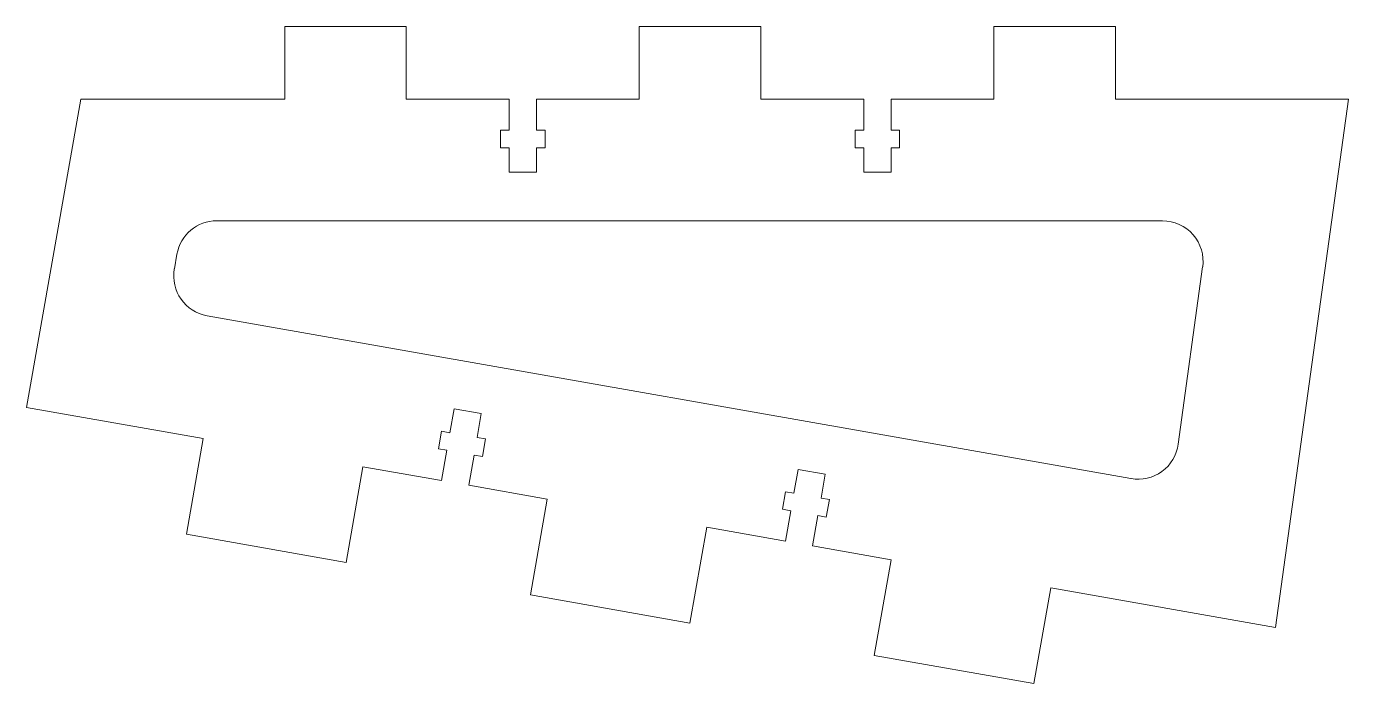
# Model space of a CAD drawing. Header units: millimetres. Extents: x -83 to 80, y -72 to 9.
import ezdxf

# ---------------------------------------------------------------- set-up
doc = ezdxf.new("R2010")
doc.units = ezdxf.units.MM

msp = doc.modelspace()

# ---------------------------------------------------------------- linework, layer by layer
at = {"color": 7, "linetype": 'Continuous', "lineweight": 15}
for p, q in [((-51.25, 9), (-51.25, 0)), ((-36.25, 9), (-51.25, 9)), ((-36.25, 0), (-36.25, 9)), ((-7.5, 9), (-7.5, 0)), ((7.5, 9), (-7.5, 9)), ((7.5, 0), (7.5, 9)), ((36.25, 9), (36.25, 0)), ((51.25, 9), (36.25, 9)), ((51.25, 0), (51.25, 9)), ((-76.4, 0), (-83.11, -38.04)), ((-51.25, 0), (-76.4, 0)), ((-23.57, 0), (-36.25, 0)), ((-23.57, 0), (-23.57, -3.8)), ((-20.18, -3.8), (-20.18, 0)), ((-7.5, 0), (-20.18, 0)), ((20.18, 0), (7.5, 0)), ((20.18, 0), (20.18, -3.8)), ((36.25, 0), (23.57, 0)), ((23.57, -3.8), (23.57, 0)), ((80, 0), (51.25, 0)), ((71, -65.21), (80, 0)), ((-23.57, -3.8), (-24.62, -3.8)), ((-24.62, -3.8), (-24.62, -6)), ((-19.12, -3.8), (-20.18, -3.8)), ((-19.12, -6), (-19.12, -3.8)), ((20.18, -3.8), (19.12, -3.8)), ((19.12, -3.8), (19.12, -6)), ((24.62, -3.8), (23.57, -3.8)), ((24.62, -6), (24.62, -3.8)), ((-24.62, -6), (-23.57, -6)), ((-23.57, -6), (-23.57, -9)), ((-20.18, -9), (-20.18, -6)), ((-20.18, -6), (-19.12, -6)), ((19.12, -6), (20.18, -6)), ((20.18, -6), (20.18, -9)), ((23.57, -9), (23.57, -6)), ((23.57, -6), (24.62, -6)), ((-23.57, -9), (-20.18, -9)), ((20.18, -9), (23.57, -9)), ((57.05, -15), (-59.62, -15)), ((-64.54, -19.13), (-64.86, -20.95)), ((58.98, -42.59), (62, -20.68)), ((-60.81, -26.74), (53.16, -46.83)), ((-83.11, -38.04), (-61.29, -41.89)), ((-30.34, -38.2), (-30.86, -41.16)), ((-26.99, -38.79), (-30.34, -38.2)), ((-27.51, -41.75), (-26.99, -38.79)), ((-61.29, -41.89), (-63.37, -53.7)), ((-31.89, -40.98), (-32.27, -43.14)), ((-30.86, -41.16), (-31.89, -40.98)), ((-26.48, -41.93), (-27.51, -41.75)), ((-26.86, -44.1), (-26.48, -41.93)), ((-32.27, -43.14), (-31.24, -43.33)), ((-31.24, -43.33), (-31.9, -47.07)), ((-28.55, -47.66), (-27.89, -43.92)), ((-27.89, -43.92), (-26.86, -44.1)), ((-43.68, -57.18), (-41.59, -45.36)), ((-41.59, -45.36), (-31.9, -47.07)), ((12.09, -45.69), (11.57, -48.64)), ((15.44, -46.28), (12.09, -45.69)), ((14.92, -49.23), (15.44, -46.28)), ((-28.55, -47.66), (-18.86, -49.37)), ((10.54, -48.46), (10.16, -50.62)), ((11.57, -48.64), (10.54, -48.46)), ((-18.86, -49.37), (-20.94, -61.18)), ((15.95, -49.41), (14.92, -49.23)), ((15.57, -51.58), (15.95, -49.41)), ((10.16, -50.62), (11.19, -50.81)), ((11.19, -50.81), (10.53, -54.55)), ((13.88, -55.14), (14.54, -51.4)), ((14.54, -51.4), (15.57, -51.58)), ((-63.37, -53.7), (-43.68, -57.18)), ((-1.25, -64.66), (0.84, -52.84)), ((0.84, -52.84), (10.53, -54.55)), ((13.88, -55.14), (23.57, -56.85)), ((23.57, -56.85), (21.49, -68.67)), ((41.18, -72.14), (43.27, -60.32)), ((43.27, -60.32), (71, -65.21)), ((-20.94, -61.18), (-1.25, -64.66)), ((21.49, -68.67), (41.18, -72.14))]:
    msp.add_line(p, q, dxfattribs=at)
for centre, start, end in [((-59.62, -20), 90, 170), ((57.05, -20), 352.1421, 90), ((-59.94, -21.81), 170, 260), ((54.03, -41.91), 260, 352.1421)]:
    msp.add_arc(centre, 5, start, end, dxfattribs=at)

doc.saveas('drawing.dxf')
